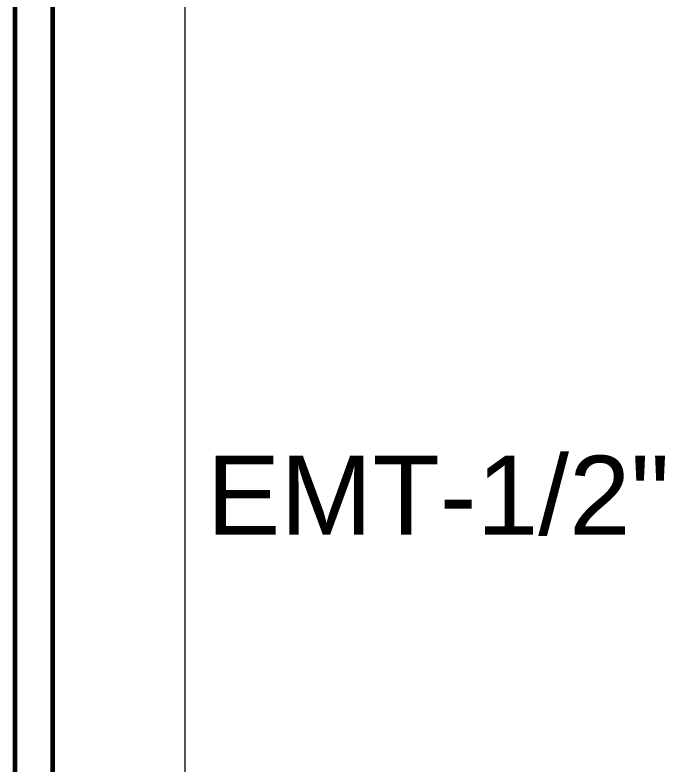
# Model space of a CAD drawing. Header units: metres. Extents: x 29 to 562, y -33 to 369.
# Drawn here: x 267.365 to 269.936, y 205.911 to 208.875 of the extents above; entities that cross this region are included whole.
import ezdxf

# ---------------------------------------------------------------- set-up
doc = ezdxf.new("R2010")
doc.units = ezdxf.units.M
doc.header["$LTSCALE"] = 2
for name, color, linetype, lineweight in [('A-WALL', 7, 'Continuous', 60), ('S-WALL', 7, 'Continuous', 60), ('TEXTO_ILUMINACION', 7, 'Continuous', 9), ('Tuberia', 1, 'Continuous', 9)]:
    doc.layers.add(name, color=color, linetype=linetype, lineweight=lineweight)
doc.styles.add('ROMANS', font='arial.ttf')

msp = doc.modelspace()

# ---------------------------------------------------------------- linework, layer by layer
at = {"layer": 'A-WALL'}
msp.add_line((267.3645, 215.4688), (267.3645, 176.4688), dxfattribs=at)
at = {"layer": 'S-WALL'}
msp.add_line((267.5145, 203.4688), (267.5145, 215.3188), dxfattribs=at)
msp.add_line((267.5145, 203.4688), (267.5145, 215.3188), dxfattribs=at)
at = {"layer": 'Tuberia'}
msp.add_line((268.0385, 205.0968), (268.0364, 211.7248), dxfattribs=at)

# ---------------------------------------------------------------- texts
at = {"layer": 'TEXTO_ILUMINACION', "insert": (268.122, 207.1309), "char_height": 0.31312, "width": 7.462762, "attachment_point": 1, "style": 'ROMANS'}
msp.add_mtext('EMT-1/2"', dxfattribs=at)

doc.saveas('drawing.dxf')
